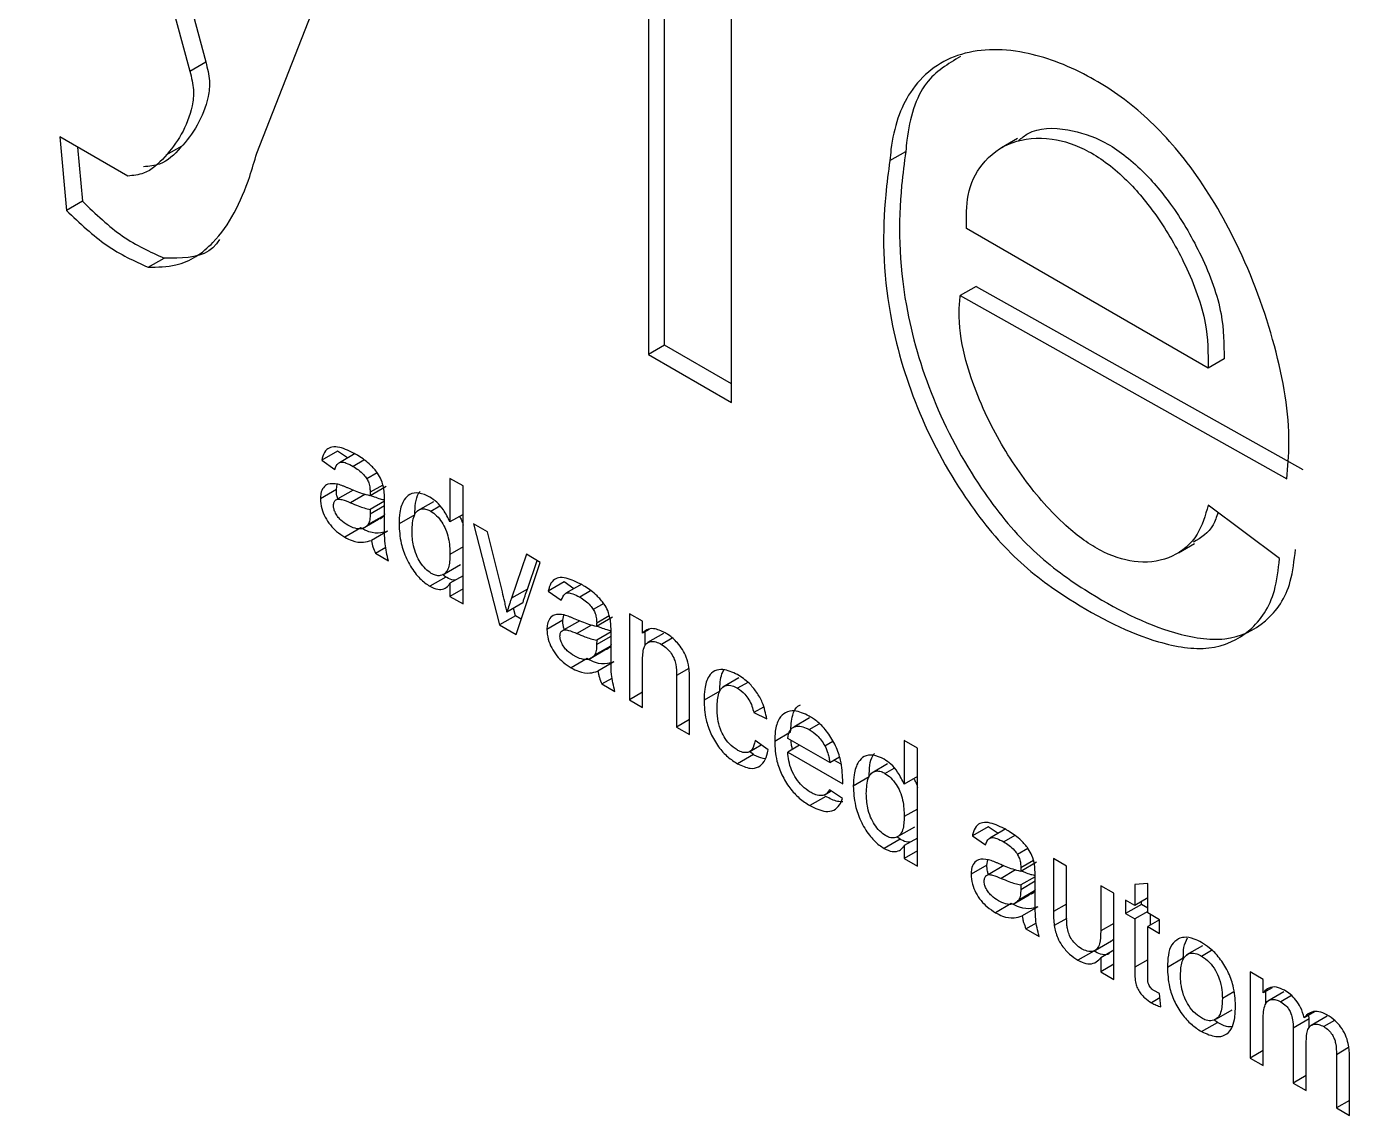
# Model space of a CAD drawing. Extents: x 75 to 2075, y 25 to 1460.
# Drawn here: x 1915.56 to 1929.01, y 1073.52 to 1084.59 of the extents above; entities that cross this region are included whole.
import ezdxf

# ---------------------------------------------------------------- set-up
doc = ezdxf.new("R2010")
doc.units = 0
doc.header["$LTSCALE"] = 5
doc.linetypes.add('SLD-KATı', pattern=[0])
doc.layers.get('0').update_dxf_attribs({"linetype": 'CONTINUOUS'})

msp = doc.modelspace()

# ---------------------------------------------------------------- linework, layer by layer
at = {"color": 7, "linetype": 'SLD-KATı'}
for p, q in [((1915.564, 1090.312), (1917.224, 1084.137)), ((1915.785, 1090.185), (1917.386, 1084.23)), ((1917.904, 1083.302), (1919.709, 1087.919)), ((1922.048, 1081.35), (1922.048, 1087.858)), ((1921.886, 1087.764), (1921.886, 1081.257)), ((1922.728, 1080.77), (1922.728, 1087.278)), ((1917.224, 1084.137), (1917.386, 1084.23)), ((1916.593, 1083.07), (1915.902, 1083.469)), ((1915.902, 1083.469), (1915.97, 1082.72)), ((1925.635, 1083.452), (1925.474, 1083.358)), ((1916.081, 1083.365), (1916.132, 1082.814)), ((1916.984, 1083.285), (1917.146, 1083.379)), ((1924.339, 1083.227), (1924.5, 1083.32)), ((1916.132, 1082.814), (1915.97, 1082.72)), ((1927.574, 1081.119), (1925.116, 1082.538)), ((1916.8, 1082.144), (1916.962, 1082.237)), ((1925.216, 1081.948), (1925.054, 1081.855)), ((1925.216, 1081.948), (1928.534, 1080.087)), ((1925.054, 1081.855), (1928.372, 1079.994)), ((1922.048, 1081.35), (1921.886, 1081.257)), ((1921.886, 1081.257), (1922.728, 1080.77)), ((1922.728, 1080.957), (1922.048, 1081.35)), ((1927.735, 1081.213), (1927.574, 1081.119)), ((1918.726, 1080.274), (1918.565, 1080.181)), ((1918.565, 1080.181), (1918.698, 1080.089)), ((1918.826, 1080.205), (1918.726, 1080.274)), ((1918.906, 1080.251), (1918.744, 1080.157)), ((1918.994, 1080.183), (1918.884, 1080.119)), ((1919.128, 1080.054), (1919.023, 1079.993)), ((1918.713, 1079.884), (1918.722, 1079.937)), ((1919.218, 1079.914), (1919.056, 1079.82)), ((1919.184, 1079.929), (1919.057, 1079.856)), ((1920.001, 1079.92), (1919.868, 1079.997)), ((1919.868, 1079.997), (1919.868, 1079.554)), ((1920.001, 1078.722), (1920.001, 1079.92)), ((1918.713, 1079.884), (1918.551, 1079.791)), ((1918.885, 1079.879), (1918.723, 1079.785)), ((1919.057, 1079.682), (1919.056, 1079.638)), ((1919.203, 1079.766), (1919.057, 1079.682)), ((1919.203, 1079.563), (1919.203, 1079.75)), ((1919.699, 1079.76), (1919.537, 1079.667)), ((1919.672, 1079.665), (1919.765, 1079.718)), ((1928.299, 1079.182), (1927.574, 1079.724)), ((1918.979, 1079.488), (1919.141, 1079.582)), ((1919.198, 1079.621), (1919.036, 1079.527)), ((1919.203, 1079.637), (1919.198, 1079.621)), ((1919.511, 1079.628), (1919.35, 1079.535)), ((1920.001, 1079.631), (1919.868, 1079.554)), ((1920.249, 1079.455), (1920.108, 1079.536)), ((1920.108, 1079.536), (1920.372, 1078.508)), ((1918.961, 1079.494), (1918.799, 1079.4)), ((1919.232, 1079.46), (1919.07, 1079.367)), ((1920.4, 1078.843), (1920.249, 1079.455)), ((1919.11, 1079.236), (1919.215, 1079.297)), ((1919.11, 1079.236), (1919.243, 1079.159)), ((1920.001, 1079.301), (1919.868, 1079.224)), ((1927.271, 1079.242), (1927.433, 1079.335)), ((1919.813, 1079.028), (1919.974, 1079.121)), ((1920.646, 1079.226), (1920.494, 1078.779)), ((1920.54, 1078.411), (1920.786, 1079.144)), ((1920.786, 1079.144), (1920.646, 1079.226)), ((1920.655, 1078.872), (1920.754, 1079.163)), ((1919.826, 1078.994), (1919.664, 1078.901)), ((1919.826, 1078.994), (1919.792, 1079.021)), ((1920.001, 1079.008), (1919.868, 1078.931)), ((1919.868, 1078.931), (1919.868, 1078.798)), ((1920.001, 1078.875), (1919.868, 1078.798)), ((1920.655, 1078.872), (1920.494, 1078.779)), ((1921.028, 1078.946), (1920.866, 1078.852)), ((1920.866, 1078.852), (1920.999, 1078.76)), ((1921.128, 1078.876), (1921.028, 1078.946)), ((1921.207, 1078.922), (1921.046, 1078.829)), ((1921.296, 1078.854), (1921.186, 1078.791)), ((1919.868, 1078.798), (1920.001, 1078.722)), ((1920.609, 1078.732), (1920.447, 1078.639)), ((1921.43, 1078.725), (1921.324, 1078.665)), ((1920.533, 1078.601), (1920.372, 1078.508)), ((1920.533, 1078.601), (1920.514, 1078.677)), ((1920.593, 1078.567), (1920.533, 1078.601)), ((1921.015, 1078.556), (1921.024, 1078.608)), ((1921.52, 1078.585), (1921.358, 1078.492)), ((1921.486, 1078.601), (1921.359, 1078.527)), ((1921.824, 1078.545), (1921.691, 1078.622)), ((1921.691, 1078.622), (1921.691, 1077.746)), ((1920.372, 1078.508), (1920.54, 1078.411)), ((1921.015, 1078.556), (1920.853, 1078.462)), ((1921.187, 1078.55), (1921.025, 1078.457)), ((1921.505, 1078.438), (1921.359, 1078.353)), ((1921.824, 1078.423), (1921.824, 1078.545)), ((1921.891, 1078.461), (1921.824, 1078.423)), ((1921.853, 1078.297), (1921.853, 1078.439)), ((1921.359, 1078.353), (1921.358, 1078.309)), ((1921.505, 1078.308), (1921.5, 1078.292)), ((1921.505, 1078.234), (1921.505, 1078.422)), ((1922.038, 1078.421), (1921.877, 1078.328)), ((1922.126, 1078.373), (1922.018, 1078.31)), ((1921.263, 1078.165), (1921.101, 1078.071)), ((1921.281, 1078.16), (1921.442, 1078.253)), ((1921.5, 1078.292), (1921.338, 1078.199)), ((1921.533, 1078.131), (1921.372, 1078.038)), ((1921.824, 1077.669), (1921.824, 1078.139)), ((1921.412, 1077.908), (1921.517, 1077.968)), ((1921.412, 1077.908), (1921.545, 1077.831)), ((1922.17, 1077.993), (1922.17, 1077.47)), ((1922.303, 1077.393), (1922.303, 1077.929)), ((1922.803, 1077.969), (1922.641, 1077.876)), ((1922.895, 1077.924), (1922.791, 1077.864)), ((1921.824, 1077.823), (1921.691, 1077.746)), ((1922.611, 1077.836), (1922.45, 1077.743)), ((1921.691, 1077.746), (1921.824, 1077.669)), ((1923.055, 1077.673), (1922.955, 1077.616)), ((1922.303, 1077.547), (1922.17, 1077.47)), ((1922.955, 1077.616), (1923.088, 1077.554)), ((1923.523, 1077.563), (1923.361, 1077.469)), ((1923.518, 1077.445), (1923.621, 1077.504)), ((1922.17, 1077.47), (1922.303, 1077.393)), ((1923.33, 1077.417), (1923.168, 1077.324)), ((1923.727, 1077.109), (1923.301, 1077.355)), ((1922.952, 1077.19), (1922.911, 1077.221)), ((1922.914, 1077.22), (1923.031, 1077.288)), ((1923.101, 1077.239), (1922.968, 1077.332)), ((1923.421, 1077.285), (1923.301, 1077.216)), ((1923.678, 1077.279), (1923.758, 1077.325)), ((1924.618, 1077.255), (1924.485, 1077.332)), ((1924.485, 1077.332), (1924.485, 1076.889)), ((1924.618, 1076.057), (1924.618, 1077.255)), ((1922.952, 1077.19), (1922.79, 1077.097)), ((1923.301, 1077.216), (1923.859, 1076.894)), ((1923.727, 1077.109), (1923.826, 1077.166)), ((1923.842, 1077.091), (1923.769, 1077.133)), ((1924.316, 1077.095), (1924.154, 1077.002)), ((1924.128, 1076.963), (1923.966, 1076.87)), ((1924.289, 1076.999), (1924.382, 1077.053)), ((1924.618, 1076.966), (1924.485, 1076.889)), ((1923.671, 1076.779), (1923.743, 1076.821)), ((1923.856, 1076.743), (1923.725, 1076.833)), ((1923.687, 1076.765), (1923.526, 1076.672)), ((1924.618, 1076.636), (1924.485, 1076.559)), ((1924.429, 1076.363), (1924.591, 1076.456)), ((1925.339, 1076.457), (1925.177, 1076.364)), ((1925.439, 1076.388), (1925.339, 1076.457)), ((1925.518, 1076.434), (1925.356, 1076.34)), ((1924.442, 1076.329), (1924.281, 1076.236)), ((1924.442, 1076.329), (1924.409, 1076.355)), ((1924.618, 1076.342), (1924.485, 1076.266)), ((1925.177, 1076.364), (1925.31, 1076.272)), ((1925.607, 1076.366), (1925.497, 1076.302)), ((1924.485, 1076.266), (1924.485, 1076.133)), ((1924.618, 1076.21), (1924.485, 1076.133)), ((1925.74, 1076.237), (1925.635, 1076.176)), ((1924.485, 1076.133), (1924.618, 1076.057)), ((1925.325, 1076.067), (1925.164, 1075.974)), ((1925.325, 1076.067), (1925.334, 1076.119)), ((1925.497, 1076.061), (1925.336, 1075.968)), ((1925.797, 1076.112), (1925.669, 1076.039)), ((1925.83, 1076.097), (1925.669, 1076.003)), ((1926.135, 1076.057), (1926.002, 1076.133)), ((1926.002, 1076.133), (1926.002, 1075.594)), ((1926.135, 1075.58), (1926.135, 1076.057)), ((1925.815, 1075.949), (1925.669, 1075.865)), ((1925.816, 1075.746), (1925.816, 1075.933)), ((1926.96, 1075.881), (1926.827, 1075.87)), ((1926.96, 1075.58), (1926.96, 1075.881)), ((1925.591, 1075.671), (1925.753, 1075.764)), ((1925.81, 1075.804), (1925.649, 1075.71)), ((1925.669, 1075.865), (1925.669, 1075.82)), ((1925.816, 1075.819), (1925.81, 1075.804)), ((1926.614, 1075.78), (1926.481, 1075.857)), ((1926.481, 1075.857), (1926.481, 1075.397)), ((1926.614, 1074.904), (1926.614, 1075.78)), ((1926.827, 1075.87), (1926.827, 1075.657)), ((1925.573, 1075.676), (1925.412, 1075.583)), ((1925.844, 1075.643), (1925.683, 1075.55)), ((1926.827, 1075.657), (1926.734, 1075.711)), ((1926.734, 1075.711), (1926.734, 1075.573)), ((1926.895, 1075.666), (1926.734, 1075.573)), ((1926.96, 1075.734), (1926.827, 1075.657)), ((1926.895, 1075.666), (1926.895, 1075.697)), ((1926.96, 1075.629), (1926.895, 1075.666)), ((1925.722, 1075.419), (1925.828, 1075.48)), ((1926.136, 1075.524), (1926.009, 1075.451)), ((1926.734, 1075.573), (1926.827, 1075.519)), ((1926.96, 1075.596), (1926.827, 1075.519)), ((1926.827, 1075.519), (1926.827, 1075.028)), ((1927.08, 1075.511), (1926.96, 1075.58)), ((1927.08, 1075.511), (1926.96, 1075.442)), ((1926.988, 1075.459), (1926.988, 1075.564)), ((1927.08, 1075.373), (1927.08, 1075.511)), ((1925.722, 1075.419), (1925.855, 1075.342)), ((1926.96, 1074.945), (1926.96, 1075.442)), ((1926.96, 1075.442), (1927.08, 1075.373)), ((1926.429, 1075.202), (1926.591, 1075.296)), ((1926.614, 1075.201), (1926.481, 1075.124)), ((1927.515, 1075.246), (1927.354, 1075.153)), ((1927.506, 1075.142), (1927.609, 1075.202)), ((1926.412, 1075.192), (1926.25, 1075.099)), ((1926.481, 1075.124), (1926.481, 1074.981)), ((1927.321, 1075.121), (1927.159, 1075.027)), ((1926.614, 1075.058), (1926.481, 1074.981)), ((1926.481, 1074.981), (1926.614, 1074.904)), ((1928.132, 1074.904), (1927.999, 1074.98)), ((1927.999, 1074.98), (1927.999, 1074.105)), ((1928.132, 1074.767), (1928.132, 1074.904)), ((1928.224, 1074.82), (1928.132, 1074.767)), ((1927.084, 1074.716), (1926.999, 1074.667)), ((1927.093, 1074.626), (1927.08, 1074.762)), ((1927.834, 1074.777), (1927.718, 1074.71)), ((1928.161, 1074.655), (1928.161, 1074.784)), ((1928.342, 1074.778), (1928.18, 1074.685)), ((1928.42, 1074.741), (1928.311, 1074.678)), ((1927.657, 1074.504), (1927.819, 1074.597)), ((1928.653, 1074.574), (1928.55, 1074.515)), ((1928.6, 1074.503), (1928.596, 1074.541)), ((1928.782, 1074.53), (1928.62, 1074.437)), ((1927.506, 1074.374), (1927.667, 1074.468)), ((1927.667, 1074.468), (1927.632, 1074.494)), ((1928.132, 1074.028), (1928.132, 1074.474)), ((1928.6, 1074.503), (1928.438, 1074.41)), ((1928.438, 1074.41), (1928.438, 1073.851)), ((1928.6, 1074.412), (1928.6, 1074.503)), ((1928.858, 1074.488), (1928.748, 1074.425)), ((1928.571, 1073.774), (1928.571, 1074.274)), ((1928.132, 1074.182), (1927.999, 1074.105)), ((1928.877, 1074.139), (1928.877, 1073.598)), ((1927.999, 1074.105), (1928.132, 1074.028)), ((1929.01, 1073.521), (1929.01, 1074.119)), ((1928.571, 1073.928), (1928.438, 1073.851)), ((1928.438, 1073.851), (1928.571, 1073.774)), ((1929.01, 1073.675), (1928.877, 1073.598)), ((1928.877, 1073.598), (1929.01, 1073.521))]:
    msp.add_line(p, q, dxfattribs=at)
at = {"color": 8, "linetype": 'SLD-KATı'}
for p, q in [((1919.004, 1079.834), (1918.857, 1079.75)), ((1919.056, 1079.638), (1919.203, 1079.722)), ((1921.305, 1078.506), (1921.158, 1078.421)), ((1921.358, 1078.309), (1921.505, 1078.394)), ((1922.297, 1078.066), (1922.17, 1077.993)), ((1925.616, 1076.017), (1925.469, 1075.932)), ((1925.669, 1075.82), (1925.816, 1075.905)), ((1926.135, 1075.67), (1926.002, 1075.594)), ((1926.614, 1075.474), (1926.481, 1075.397)), ((1926.96, 1075.104), (1926.827, 1075.028)), ((1929.001, 1074.211), (1928.877, 1074.139))]:
    msp.add_line(p, q, dxfattribs=at)
at = {"color": 7, "linetype": 'SLD-KATı'}
for points, knots in [([(1928.372, 1079.994), (1928.383, 1080.112), (1928.42, 1080.521), (1928.28, 1081.347), (1927.922, 1082.326), (1927.436, 1083.153), (1926.898, 1083.742), (1926.311, 1084.137), (1925.657, 1084.378), (1925.006, 1084.358), (1924.526, 1083.996), (1924.366, 1083.534), (1924.342, 1083.265), (1924.339, 1083.227)], [0, 0, 0, 0, 0.04943, 0.170898, 0.294157, 0.391934, 0.475224, 0.55822, 0.65753, 0.774977, 0.88758, 0.98383, 1, 1, 1, 1]), ([(1917.386, 1084.23), (1917.402, 1084.165), (1917.434, 1084.036), (1917.387, 1083.694), (1917.2, 1083.417), (1916.961, 1083.185), (1916.81, 1083.169), (1916.754, 1083.164)], [0, 0, 0, 0, 0.102771, 0.202094, 0.644673, 0.869547, 1, 1, 1, 1]), ([(1925.057, 1084.285), (1924.93, 1084.21), (1924.653, 1084.047), (1924.529, 1083.626), (1924.504, 1083.359), (1924.5, 1083.32)], [0, 0, 0, 0, 0.420508, 0.916646, 1, 1, 1, 1]), ([(1917.224, 1084.137), (1917.24, 1084.071), (1917.272, 1083.943), (1917.225, 1083.6), (1917.038, 1083.323), (1916.8, 1083.092), (1916.648, 1083.076), (1916.593, 1083.07)], [0, 0, 0, 0, 0.102771, 0.202094, 0.644673, 0.869547, 1, 1, 1, 1]), ([(1925.647, 1083.432), (1925.678, 1083.457), (1925.809, 1083.565), (1926.118, 1083.565), (1926.523, 1083.442), (1926.9, 1083.152), (1927.238, 1082.744), (1927.527, 1082.246), (1927.732, 1081.689), (1927.734, 1081.362), (1927.735, 1081.213)], [0, 0, 0, 0, 0.048853, 0.206189, 0.335125, 0.464863, 0.580708, 0.718658, 0.871918, 1, 1, 1, 1]), ([(1925.116, 1082.538), (1925.116, 1082.655), (1925.115, 1082.915), (1925.276, 1083.231), (1925.567, 1083.44), (1925.952, 1083.479), (1926.362, 1083.347), (1926.738, 1083.059), (1927.076, 1082.65), (1927.365, 1082.152), (1927.571, 1081.595), (1927.573, 1081.268), (1927.574, 1081.119)], [0, 0, 0, 0, 0.076049, 0.16886, 0.285712, 0.403867, 0.500695, 0.598125, 0.685122, 0.788719, 0.903814, 1, 1, 1, 1]), ([(1916.8, 1082.144), (1916.897, 1082.146), (1917.154, 1082.15), (1917.55, 1082.421), (1917.78, 1082.873), (1917.881, 1083.223), (1917.904, 1083.302)], [0, 0, 0, 0, 0.165246, 0.439633, 0.872141, 1, 1, 1, 1]), ([(1924.5, 1083.32), (1924.485, 1083.206), (1924.42, 1082.727), (1924.433, 1081.898), (1924.744, 1080.806), (1925.203, 1079.944), (1925.753, 1079.262), (1926.437, 1078.765), (1927.118, 1078.425), (1927.762, 1078.321), (1928.176, 1078.512), (1928.414, 1078.858), (1928.448, 1079.163), (1928.461, 1079.276)], [0, 0, 0, 0, 0.047453, 0.198857, 0.306553, 0.414427, 0.497067, 0.57973, 0.713869, 0.794697, 0.875772, 0.954184, 1, 1, 1, 1]), ([(1924.339, 1083.227), (1924.323, 1083.113), (1924.258, 1082.634), (1924.271, 1081.805), (1924.582, 1080.713), (1925.041, 1079.851), (1925.591, 1079.169), (1926.275, 1078.672), (1926.956, 1078.332), (1927.6, 1078.228), (1928.014, 1078.418), (1928.252, 1078.765), (1928.287, 1079.07), (1928.299, 1079.182)], [0, 0, 0, 0, 0.0474525, 0.1988569, 0.306553, 0.4144265, 0.4970671, 0.5797301, 0.7138687, 0.7946971, 0.8757721, 0.9541836, 1, 1, 1, 1]), ([(1916.132, 1082.814), (1916.267, 1082.685), (1916.538, 1082.428), (1916.82, 1082.301), (1916.962, 1082.237)], [0, 0, 0, 0, 0.499953, 1, 1, 1, 1]), ([(1915.97, 1082.72), (1916.106, 1082.592), (1916.376, 1082.335), (1916.659, 1082.208), (1916.8, 1082.144)], [0, 0, 0, 0, 0.499953, 1, 1, 1, 1]), ([(1917.525, 1082.427), (1917.515, 1082.411), (1917.425, 1082.266), (1917.203, 1082.233), (1917.005, 1082.236), (1916.962, 1082.237)], [0, 0, 0, 0, 0.086999, 0.798204, 1, 1, 1, 1]), ([(1927.574, 1079.724), (1927.543, 1079.619), (1927.473, 1079.385), (1927.22, 1079.182), (1926.888, 1079.12), (1926.515, 1079.222), (1926.114, 1079.503), (1925.713, 1079.95), (1925.336, 1080.554), (1925.096, 1081.165), (1925.03, 1081.615), (1925.049, 1081.801), (1925.054, 1081.855)], [0, 0, 0, 0, 0.0845103, 0.1900095, 0.2965238, 0.3893222, 0.4822163, 0.6028331, 0.7255928, 0.8675531, 0.9618569, 1, 1, 1, 1]), ([(1918.908, 1080.244), (1918.854, 1080.272), (1918.77, 1080.314), (1918.67, 1080.322), (1918.609, 1080.292), (1918.578, 1080.238), (1918.568, 1080.195), (1918.565, 1080.181)], [0, 0, 0, 0, 0.36055, 0.551569, 0.709309, 0.907228, 1, 1, 1, 1]), ([(1919.197, 1079.885), (1919.19, 1079.917), (1919.177, 1079.973), (1919.127, 1080.062), (1919.048, 1080.151), (1918.969, 1080.208), (1918.918, 1080.238), (1918.908, 1080.244)], [0, 0, 0, 0, 0.205889, 0.357424, 0.575837, 0.920532, 1, 1, 1, 1]), ([(1918.698, 1080.089), (1918.707, 1080.113), (1918.721, 1080.15), (1918.767, 1080.167), (1918.82, 1080.154), (1918.861, 1080.132), (1918.884, 1080.119)], [0, 0, 0, 0, 0.32916, 0.497847, 0.708954, 1, 1, 1, 1]), ([(1918.884, 1080.119), (1918.903, 1080.108), (1918.939, 1080.085), (1918.988, 1080.042), (1919.013, 1080.007), (1919.023, 1079.993)], [0, 0, 0, 0, 0.375568, 0.753665, 1, 1, 1, 1]), ([(1918.728, 1079.938), (1918.692, 1079.943), (1918.634, 1079.951), (1918.579, 1079.906), (1918.554, 1079.853), (1918.552, 1079.809), (1918.551, 1079.791)], [0, 0, 0, 0, 0.377155, 0.609217, 0.840742, 1, 1, 1, 1]), ([(1918.837, 1079.897), (1918.828, 1079.901), (1918.809, 1079.909), (1918.773, 1079.923), (1918.746, 1079.932), (1918.728, 1079.938)], [0, 0, 0, 0, 0.250206, 0.500436, 1, 1, 1, 1]), ([(1919.023, 1079.993), (1919.03, 1079.979), (1919.046, 1079.948), (1919.055, 1079.9), (1919.056, 1079.87), (1919.057, 1079.856)], [0, 0, 0, 0, 0.300025, 0.66691, 1, 1, 1, 1]), ([(1918.551, 1079.791), (1918.554, 1079.758), (1918.558, 1079.697), (1918.598, 1079.602), (1918.65, 1079.521), (1918.721, 1079.45), (1918.771, 1079.418), (1918.799, 1079.4)], [0, 0, 0, 0, 0.22145, 0.404864, 0.587972, 0.771466, 1, 1, 1, 1]), ([(1918.684, 1079.723), (1918.685, 1079.735), (1918.688, 1079.758), (1918.705, 1079.78), (1918.733, 1079.79), (1918.784, 1079.78), (1918.828, 1079.762), (1918.857, 1079.75)], [0, 0, 0, 0, 0.14185, 0.284625, 0.418595, 0.61021, 1, 1, 1, 1]), ([(1918.728, 1079.788), (1918.725, 1079.799), (1918.713, 1079.833), (1918.713, 1079.864), (1918.713, 1079.884)], [0, 0, 0, 0, 0.326525, 1, 1, 1, 1]), ([(1919.056, 1079.82), (1919.03, 1079.827), (1918.981, 1079.838), (1918.908, 1079.867), (1918.861, 1079.887), (1918.837, 1079.897)], [0, 0, 0, 0, 0.361582, 0.680507, 1, 1, 1, 1]), ([(1919.057, 1079.856), (1919.057, 1079.853), (1919.057, 1079.847), (1919.056, 1079.835), (1919.056, 1079.826), (1919.056, 1079.82)], [0, 0, 0, 0, 0.250125, 0.500209, 1, 1, 1, 1]), ([(1919.063, 1079.825), (1919.075, 1079.82), (1919.107, 1079.807), (1919.154, 1079.79), (1919.188, 1079.782), (1919.203, 1079.779)], [0, 0, 0, 0, 0.246328, 0.678209, 1, 1, 1, 1]), ([(1919.203, 1079.75), (1919.203, 1079.761), (1919.203, 1079.783), (1919.202, 1079.828), (1919.199, 1079.862), (1919.197, 1079.885)], [0, 0, 0, 0, 0.250446, 0.500916, 1, 1, 1, 1]), ([(1919.663, 1079.808), (1919.626, 1079.825), (1919.551, 1079.859), (1919.459, 1079.844), (1919.39, 1079.775), (1919.355, 1079.667), (1919.351, 1079.575), (1919.35, 1079.535)], [0, 0, 0, 0, 0.198873, 0.394114, 0.563062, 0.813689, 1, 1, 1, 1]), ([(1919.511, 1079.628), (1919.514, 1079.71), (1919.517, 1079.805), (1919.56, 1079.86), (1919.566, 1079.867)], [0, 0, 0, 0, 0.857267, 1, 1, 1, 1]), ([(1919.868, 1079.554), (1919.848, 1079.596), (1919.811, 1079.671), (1919.736, 1079.76), (1919.687, 1079.792), (1919.663, 1079.808)], [0, 0, 0, 0, 0.4047917, 0.71443, 1, 1, 1, 1]), ([(1918.83, 1079.521), (1918.805, 1079.536), (1918.769, 1079.56), (1918.724, 1079.61), (1918.7, 1079.652), (1918.686, 1079.692), (1918.685, 1079.713), (1918.684, 1079.723)], [0, 0, 0, 0, 0.364248, 0.548916, 0.73488, 0.874247, 1, 1, 1, 1]), ([(1918.857, 1079.75), (1918.883, 1079.738), (1918.93, 1079.719), (1918.998, 1079.695), (1919.037, 1079.686), (1919.057, 1079.682)], [0, 0, 0, 0, 0.39474, 0.696494, 1, 1, 1, 1]), ([(1919.483, 1079.459), (1919.485, 1079.518), (1919.488, 1079.601), (1919.534, 1079.67), (1919.579, 1079.691), (1919.628, 1079.687), (1919.659, 1079.671), (1919.672, 1079.665)], [0, 0, 0, 0, 0.412604, 0.581335, 0.750542, 0.894375, 1, 1, 1, 1]), ([(1919.672, 1079.665), (1919.693, 1079.651), (1919.734, 1079.623), (1919.786, 1079.554), (1919.828, 1079.476), (1919.863, 1079.361), (1919.866, 1079.279), (1919.868, 1079.224)], [0, 0, 0, 0, 0.158192, 0.317624, 0.465085, 0.642756, 1, 1, 1, 1]), ([(1927.672, 1079.65), (1927.658, 1079.606), (1927.612, 1079.46), (1927.501, 1079.395), (1927.424, 1079.349)], [0, 0, 0, 0, 0.303537, 1, 1, 1, 1]), ([(1919.036, 1079.527), (1919.021, 1079.513), (1918.99, 1079.484), (1918.921, 1079.481), (1918.865, 1079.501), (1918.834, 1079.519), (1918.83, 1079.521)], [0, 0, 0, 0, 0.318108, 0.615426, 0.945268, 1, 1, 1, 1]), ([(1919.056, 1079.638), (1919.056, 1079.627), (1919.056, 1079.606), (1919.052, 1079.567), (1919.043, 1079.543), (1919.036, 1079.527)], [0, 0, 0, 0, 0.252202, 0.504683, 1, 1, 1, 1]), ([(1919.198, 1079.621), (1919.183, 1079.603), (1919.167, 1079.584), (1919.142, 1079.583), (1919.14, 1079.583)], [0, 0, 0, 0, 0.910938, 1, 1, 1, 1]), ([(1919.243, 1079.159), (1919.229, 1079.218), (1919.204, 1079.319), (1919.204, 1079.449), (1919.204, 1079.525), (1919.203, 1079.563)], [0, 0, 0, 0, 0.410264, 0.704839, 1, 1, 1, 1]), ([(1919.35, 1079.535), (1919.353, 1079.47), (1919.36, 1079.357), (1919.421, 1079.18), (1919.506, 1079.037), (1919.595, 1078.945), (1919.647, 1078.912), (1919.664, 1078.901)], [0, 0, 0, 0, 0.291209, 0.504512, 0.719263, 0.90924, 1, 1, 1, 1]), ([(1919.965, 1079.61), (1919.972, 1079.598), (1919.989, 1079.569), (1919.997, 1079.539), (1920.001, 1079.522)], [0, 0, 0, 0, 0.419276, 1, 1, 1, 1]), ([(1918.799, 1079.4), (1918.824, 1079.387), (1918.889, 1079.353), (1918.984, 1079.341), (1919.044, 1079.359), (1919.07, 1079.367)], [0, 0, 0, 0, 0.247536, 0.661562, 1, 1, 1, 1]), ([(1919.232, 1079.46), (1919.21, 1079.453), (1919.155, 1079.436), (1919.061, 1079.442), (1918.989, 1079.479), (1918.961, 1079.494)], [0, 0, 0, 0, 0.272803, 0.715092, 1, 1, 1, 1]), ([(1919.678, 1079.032), (1919.657, 1079.046), (1919.617, 1079.074), (1919.564, 1079.143), (1919.521, 1079.224), (1919.488, 1079.335), (1919.484, 1079.411), (1919.483, 1079.459)], [0, 0, 0, 0, 0.162023, 0.324674, 0.484852, 0.678468, 1, 1, 1, 1]), ([(1919.07, 1079.367), (1919.072, 1079.356), (1919.075, 1079.335), (1919.087, 1079.291), (1919.101, 1079.258), (1919.11, 1079.236)], [0, 0, 0, 0, 0.251265, 0.503068, 1, 1, 1, 1]), ([(1919.868, 1079.224), (1919.866, 1079.176), (1919.863, 1079.101), (1919.824, 1079.03), (1919.776, 1079.005), (1919.724, 1079.008), (1919.692, 1079.024), (1919.678, 1079.032)], [0, 0, 0, 0, 0.350881, 0.542218, 0.734325, 0.884166, 1, 1, 1, 1]), ([(1919.928, 1078.965), (1919.92, 1078.964), (1919.892, 1078.96), (1919.855, 1078.979), (1919.829, 1078.993), (1919.826, 1078.994)], [0, 0, 0, 0, 0.265695, 0.910077, 1, 1, 1, 1]), ([(1921.21, 1078.915), (1921.155, 1078.943), (1921.072, 1078.985), (1920.972, 1078.993), (1920.91, 1078.963), (1920.88, 1078.909), (1920.87, 1078.866), (1920.866, 1078.852)], [0, 0, 0, 0, 0.3605496, 0.5515692, 0.7093088, 0.9072278, 1, 1, 1, 1]), ([(1919.664, 1078.901), (1919.691, 1078.888), (1919.742, 1078.863), (1919.807, 1078.871), (1919.846, 1078.899), (1919.863, 1078.923), (1919.868, 1078.931)], [0, 0, 0, 0, 0.321163, 0.59594, 0.869692, 1, 1, 1, 1]), ([(1920.447, 1078.639), (1920.444, 1078.656), (1920.436, 1078.69), (1920.421, 1078.758), (1920.408, 1078.809), (1920.4, 1078.843)], [0, 0, 0, 0, 0.250046, 0.500101, 1, 1, 1, 1]), ([(1920.609, 1078.732), (1920.612, 1078.744), (1920.619, 1078.769), (1920.635, 1078.815), (1920.647, 1078.849), (1920.655, 1078.872)], [0, 0, 0, 0, 0.250034, 0.50008, 1, 1, 1, 1]), ([(1920.999, 1078.76), (1921.009, 1078.784), (1921.023, 1078.821), (1921.068, 1078.838), (1921.122, 1078.825), (1921.162, 1078.803), (1921.186, 1078.791)], [0, 0, 0, 0, 0.32916, 0.497847, 0.708954, 1, 1, 1, 1]), ([(1921.498, 1078.557), (1921.491, 1078.589), (1921.479, 1078.645), (1921.429, 1078.733), (1921.349, 1078.822), (1921.271, 1078.879), (1921.22, 1078.909), (1921.21, 1078.915)], [0, 0, 0, 0, 0.2058886, 0.3574239, 0.5758367, 0.920532, 1, 1, 1, 1]), ([(1920.494, 1078.779), (1920.49, 1078.768), (1920.481, 1078.745), (1920.465, 1078.699), (1920.454, 1078.663), (1920.447, 1078.639)], [0, 0, 0, 0, 0.250036, 0.50008, 1, 1, 1, 1]), ([(1921.186, 1078.791), (1921.204, 1078.779), (1921.241, 1078.756), (1921.289, 1078.713), (1921.314, 1078.678), (1921.324, 1078.665)], [0, 0, 0, 0, 0.375568, 0.753665, 1, 1, 1, 1]), ([(1921.029, 1078.609), (1920.993, 1078.614), (1920.935, 1078.622), (1920.88, 1078.578), (1920.856, 1078.524), (1920.854, 1078.48), (1920.853, 1078.462)], [0, 0, 0, 0, 0.377155, 0.609217, 0.840742, 1, 1, 1, 1]), ([(1921.139, 1078.568), (1921.129, 1078.572), (1921.111, 1078.58), (1921.074, 1078.595), (1921.047, 1078.603), (1921.029, 1078.609)], [0, 0, 0, 0, 0.250206, 0.500436, 1, 1, 1, 1]), ([(1921.358, 1078.492), (1921.332, 1078.498), (1921.283, 1078.51), (1921.209, 1078.538), (1921.162, 1078.558), (1921.139, 1078.568)], [0, 0, 0, 0, 0.361582, 0.680507, 1, 1, 1, 1]), ([(1921.324, 1078.665), (1921.332, 1078.651), (1921.348, 1078.62), (1921.357, 1078.572), (1921.358, 1078.541), (1921.359, 1078.527)], [0, 0, 0, 0, 0.3000254, 0.6669105, 1, 1, 1, 1]), ([(1920.853, 1078.462), (1920.855, 1078.429), (1920.86, 1078.369), (1920.899, 1078.273), (1920.952, 1078.192), (1921.022, 1078.122), (1921.073, 1078.089), (1921.101, 1078.071)], [0, 0, 0, 0, 0.22145, 0.404864, 0.587972, 0.771466, 1, 1, 1, 1]), ([(1920.986, 1078.394), (1920.987, 1078.406), (1920.989, 1078.429), (1921.007, 1078.451), (1921.034, 1078.461), (1921.086, 1078.451), (1921.129, 1078.433), (1921.158, 1078.421)], [0, 0, 0, 0, 0.14185, 0.284625, 0.418595, 0.61021, 1, 1, 1, 1]), ([(1921.03, 1078.459), (1921.026, 1078.47), (1921.015, 1078.504), (1921.015, 1078.535), (1921.015, 1078.556)], [0, 0, 0, 0, 0.326525, 1, 1, 1, 1]), ([(1921.359, 1078.527), (1921.359, 1078.524), (1921.358, 1078.518), (1921.358, 1078.507), (1921.358, 1078.498), (1921.358, 1078.492)], [0, 0, 0, 0, 0.250125, 0.500209, 1, 1, 1, 1]), ([(1921.365, 1078.496), (1921.377, 1078.491), (1921.409, 1078.478), (1921.456, 1078.461), (1921.49, 1078.453), (1921.505, 1078.45)], [0, 0, 0, 0, 0.2463278, 0.6782092, 1, 1, 1, 1]), ([(1921.505, 1078.422), (1921.505, 1078.433), (1921.505, 1078.455), (1921.504, 1078.499), (1921.501, 1078.534), (1921.498, 1078.557)], [0, 0, 0, 0, 0.250446, 0.500916, 1, 1, 1, 1]), ([(1922.055, 1078.427), (1922.015, 1078.446), (1921.947, 1078.478), (1921.869, 1078.465), (1921.838, 1078.436), (1921.824, 1078.423)], [0, 0, 0, 0, 0.440432, 0.744469, 1, 1, 1, 1]), ([(1921.132, 1078.192), (1921.107, 1078.208), (1921.07, 1078.231), (1921.026, 1078.282), (1921.001, 1078.324), (1920.988, 1078.363), (1920.987, 1078.384), (1920.986, 1078.394)], [0, 0, 0, 0, 0.364248, 0.548916, 0.73488, 0.874247, 1, 1, 1, 1]), ([(1921.158, 1078.421), (1921.185, 1078.41), (1921.232, 1078.39), (1921.299, 1078.366), (1921.339, 1078.357), (1921.359, 1078.353)], [0, 0, 0, 0, 0.39474, 0.696494, 1, 1, 1, 1]), ([(1921.358, 1078.309), (1921.358, 1078.298), (1921.357, 1078.278), (1921.354, 1078.238), (1921.344, 1078.214), (1921.338, 1078.199)], [0, 0, 0, 0, 0.252202, 0.504683, 1, 1, 1, 1]), ([(1921.824, 1078.139), (1921.826, 1078.188), (1921.828, 1078.259), (1921.863, 1078.326), (1921.908, 1078.341), (1921.961, 1078.339), (1921.998, 1078.32), (1922.018, 1078.31)], [0, 0, 0, 0, 0.362326, 0.52161, 0.682402, 0.834547, 1, 1, 1, 1]), ([(1922.018, 1078.31), (1922.038, 1078.297), (1922.073, 1078.273), (1922.119, 1078.218), (1922.149, 1078.161), (1922.169, 1078.082), (1922.17, 1078.03), (1922.17, 1077.993)], [0, 0, 0, 0, 0.205393, 0.367371, 0.53062, 0.668555, 1, 1, 1, 1]), ([(1922.296, 1078.076), (1922.289, 1078.111), (1922.277, 1078.172), (1922.233, 1078.26), (1922.171, 1078.339), (1922.109, 1078.395), (1922.067, 1078.42), (1922.055, 1078.427)], [0, 0, 0, 0, 0.245848, 0.431068, 0.61621, 0.896358, 1, 1, 1, 1]), ([(1921.338, 1078.199), (1921.322, 1078.184), (1921.292, 1078.155), (1921.222, 1078.153), (1921.167, 1078.173), (1921.136, 1078.19), (1921.132, 1078.192)], [0, 0, 0, 0, 0.318108, 0.615426, 0.945268, 1, 1, 1, 1]), ([(1921.533, 1078.131), (1921.512, 1078.125), (1921.456, 1078.107), (1921.363, 1078.113), (1921.291, 1078.15), (1921.263, 1078.165)], [0, 0, 0, 0, 0.272803, 0.715092, 1, 1, 1, 1]), ([(1921.5, 1078.292), (1921.485, 1078.275), (1921.469, 1078.255), (1921.444, 1078.254), (1921.442, 1078.254)], [0, 0, 0, 0, 0.910938, 1, 1, 1, 1]), ([(1921.545, 1077.831), (1921.53, 1077.89), (1921.505, 1077.991), (1921.506, 1078.12), (1921.505, 1078.196), (1921.505, 1078.234)], [0, 0, 0, 0, 0.410264, 0.704839, 1, 1, 1, 1]), ([(1921.101, 1078.071), (1921.126, 1078.059), (1921.191, 1078.025), (1921.286, 1078.012), (1921.345, 1078.03), (1921.372, 1078.038)], [0, 0, 0, 0, 0.247536, 0.661562, 1, 1, 1, 1]), ([(1921.372, 1078.038), (1921.374, 1078.027), (1921.377, 1078.006), (1921.388, 1077.962), (1921.402, 1077.929), (1921.412, 1077.908)], [0, 0, 0, 0, 0.251265, 0.503068, 1, 1, 1, 1]), ([(1922.303, 1077.929), (1922.303, 1077.941), (1922.303, 1077.965), (1922.302, 1078.013), (1922.299, 1078.051), (1922.296, 1078.076)], [0, 0, 0, 0, 0.2503, 0.500651, 1, 1, 1, 1]), ([(1922.79, 1078.003), (1922.739, 1078.026), (1922.656, 1078.063), (1922.556, 1078.048), (1922.488, 1077.982), (1922.454, 1077.873), (1922.451, 1077.781), (1922.45, 1077.743)], [0, 0, 0, 0, 0.255113, 0.420923, 0.58749, 0.826597, 1, 1, 1, 1]), ([(1922.611, 1077.836), (1922.612, 1077.9), (1922.614, 1077.982), (1922.645, 1078.037), (1922.652, 1078.05)], [0, 0, 0, 0, 0.770975, 1, 1, 1, 1]), ([(1922.583, 1077.67), (1922.585, 1077.721), (1922.588, 1077.797), (1922.626, 1077.871), (1922.675, 1077.897), (1922.733, 1077.894), (1922.772, 1077.874), (1922.791, 1077.864)], [0, 0, 0, 0, 0.344793, 0.518949, 0.694105, 0.859199, 1, 1, 1, 1]), ([(1923.088, 1077.554), (1923.076, 1077.609), (1923.057, 1077.701), (1922.986, 1077.827), (1922.899, 1077.931), (1922.83, 1077.977), (1922.79, 1078.003)], [0, 0, 0, 0, 0.3036274, 0.5094497, 0.7150897, 1, 1, 1, 1]), ([(1922.791, 1077.864), (1922.816, 1077.847), (1922.858, 1077.817), (1922.908, 1077.749), (1922.94, 1077.682), (1922.95, 1077.638), (1922.955, 1077.616)], [0, 0, 0, 0, 0.324449, 0.548641, 0.772961, 1, 1, 1, 1]), ([(1922.45, 1077.743), (1922.453, 1077.678), (1922.458, 1077.57), (1922.514, 1077.402), (1922.592, 1077.269), (1922.689, 1077.162), (1922.757, 1077.118), (1922.79, 1077.097)], [0, 0, 0, 0, 0.278884, 0.465383, 0.652774, 0.829289, 1, 1, 1, 1]), ([(1922.785, 1077.237), (1922.758, 1077.256), (1922.71, 1077.29), (1922.652, 1077.369), (1922.609, 1077.457), (1922.586, 1077.561), (1922.584, 1077.632), (1922.583, 1077.67)], [0, 0, 0, 0, 0.213081, 0.37155, 0.529995, 0.748172, 1, 1, 1, 1]), ([(1923.518, 1077.582), (1923.467, 1077.606), (1923.379, 1077.647), (1923.275, 1077.623), (1923.204, 1077.554), (1923.172, 1077.445), (1923.169, 1077.359), (1923.168, 1077.324)], [0, 0, 0, 0, 0.254896, 0.437296, 0.619498, 0.844937, 1, 1, 1, 1]), ([(1923.33, 1077.417), (1923.333, 1077.478), (1923.34, 1077.581), (1923.383, 1077.674), (1923.421, 1077.692), (1923.431, 1077.696)], [0, 0, 0, 0, 0.512681, 0.877118, 1, 1, 1, 1]), ([(1923.86, 1076.933), (1923.856, 1076.998), (1923.851, 1077.108), (1923.792, 1077.279), (1923.711, 1077.416), (1923.614, 1077.521), (1923.548, 1077.563), (1923.518, 1077.582)], [0, 0, 0, 0, 0.278876, 0.470776, 0.66322, 0.84721, 1, 1, 1, 1]), ([(1923.301, 1077.355), (1923.306, 1077.384), (1923.315, 1077.438), (1923.364, 1077.476), (1923.423, 1077.483), (1923.476, 1077.467), (1923.508, 1077.45), (1923.518, 1077.445)], [0, 0, 0, 0, 0.259491, 0.492622, 0.692566, 0.910999, 1, 1, 1, 1]), ([(1923.518, 1077.445), (1923.545, 1077.426), (1923.588, 1077.398), (1923.642, 1077.337), (1923.666, 1077.298), (1923.678, 1077.279)], [0, 0, 0, 0, 0.461266, 0.722828, 1, 1, 1, 1]), ([(1922.968, 1077.332), (1922.962, 1077.299), (1922.951, 1077.248), (1922.907, 1077.212), (1922.859, 1077.207), (1922.817, 1077.22), (1922.792, 1077.234), (1922.785, 1077.237)], [0, 0, 0, 0, 0.341831, 0.535715, 0.729707, 0.932048, 1, 1, 1, 1]), ([(1922.79, 1077.097), (1922.835, 1077.076), (1922.912, 1077.04), (1923.006, 1077.059), (1923.066, 1077.115), (1923.092, 1077.184), (1923.1, 1077.229), (1923.101, 1077.239)], [0, 0, 0, 0, 0.288959, 0.502619, 0.71619, 0.931902, 1, 1, 1, 1]), ([(1923.168, 1077.324), (1923.171, 1077.259), (1923.177, 1077.15), (1923.237, 1076.982), (1923.317, 1076.849), (1923.418, 1076.741), (1923.489, 1076.695), (1923.526, 1076.672)], [0, 0, 0, 0, 0.2743927, 0.4578282, 0.6419508, 0.8178294, 1, 1, 1, 1]), ([(1923.35, 1077.244), (1923.346, 1077.257), (1923.337, 1077.289), (1923.336, 1077.318), (1923.336, 1077.334)], [0, 0, 0, 0, 0.409747, 1, 1, 1, 1]), ([(1923.678, 1077.279), (1923.69, 1077.254), (1923.709, 1077.213), (1923.722, 1077.155), (1923.725, 1077.125), (1923.727, 1077.109)], [0, 0, 0, 0, 0.432914, 0.713091, 1, 1, 1, 1]), ([(1923.072, 1077.146), (1923.043, 1077.153), (1923.003, 1077.161), (1922.962, 1077.184), (1922.952, 1077.19)], [0, 0, 0, 0, 0.744136, 1, 1, 1, 1]), ([(1923.528, 1076.809), (1923.5, 1076.827), (1923.449, 1076.862), (1923.384, 1076.944), (1923.336, 1077.034), (1923.309, 1077.128), (1923.304, 1077.187), (1923.301, 1077.216)], [0, 0, 0, 0, 0.222256, 0.412963, 0.603399, 0.799995, 1, 1, 1, 1]), ([(1924.28, 1077.143), (1924.243, 1077.16), (1924.168, 1077.194), (1924.076, 1077.179), (1924.007, 1077.11), (1923.972, 1077.002), (1923.968, 1076.909), (1923.966, 1076.87)], [0, 0, 0, 0, 0.198873, 0.394114, 0.563062, 0.813689, 1, 1, 1, 1]), ([(1924.128, 1076.963), (1924.13, 1077.045), (1924.133, 1077.14), (1924.177, 1077.195), (1924.183, 1077.202)], [0, 0, 0, 0, 0.857267, 1, 1, 1, 1]), ([(1924.485, 1076.889), (1924.464, 1076.931), (1924.428, 1077.006), (1924.353, 1077.095), (1924.304, 1077.127), (1924.28, 1077.143)], [0, 0, 0, 0, 0.404792, 0.71443, 1, 1, 1, 1]), ([(1924.099, 1076.793), (1924.102, 1076.852), (1924.105, 1076.935), (1924.15, 1077.005), (1924.196, 1077.026), (1924.245, 1077.022), (1924.276, 1077.006), (1924.289, 1076.999)], [0, 0, 0, 0, 0.412604, 0.581335, 0.750542, 0.894375, 1, 1, 1, 1]), ([(1924.289, 1076.999), (1924.309, 1076.985), (1924.351, 1076.957), (1924.403, 1076.889), (1924.445, 1076.811), (1924.48, 1076.696), (1924.483, 1076.614), (1924.485, 1076.559)], [0, 0, 0, 0, 0.158192, 0.317624, 0.465085, 0.642756, 1, 1, 1, 1]), ([(1923.725, 1076.833), (1923.712, 1076.813), (1923.689, 1076.779), (1923.631, 1076.769), (1923.577, 1076.783), (1923.542, 1076.801), (1923.528, 1076.809)], [0, 0, 0, 0, 0.3286661, 0.5756811, 0.8210251, 1, 1, 1, 1]), ([(1923.859, 1076.894), (1923.859, 1076.897), (1923.859, 1076.904), (1923.86, 1076.917), (1923.86, 1076.927), (1923.86, 1076.933)], [0, 0, 0, 0, 0.250002, 0.500004, 1, 1, 1, 1]), ([(1923.966, 1076.87), (1923.97, 1076.805), (1923.977, 1076.692), (1924.037, 1076.514), (1924.123, 1076.372), (1924.211, 1076.28), (1924.264, 1076.247), (1924.281, 1076.236)], [0, 0, 0, 0, 0.291209, 0.504512, 0.719263, 0.90924, 1, 1, 1, 1]), ([(1924.582, 1076.945), (1924.589, 1076.933), (1924.606, 1076.904), (1924.614, 1076.874), (1924.618, 1076.857)], [0, 0, 0, 0, 0.419276, 1, 1, 1, 1]), ([(1923.526, 1076.672), (1923.581, 1076.645), (1923.669, 1076.602), (1923.771, 1076.619), (1923.828, 1076.668), (1923.847, 1076.72), (1923.856, 1076.743)], [0, 0, 0, 0, 0.38031, 0.60296, 0.826036, 1, 1, 1, 1]), ([(1923.861, 1076.71), (1923.843, 1076.71), (1923.789, 1076.71), (1923.728, 1076.743), (1923.687, 1076.765)], [0, 0, 0, 0, 0.328767, 1, 1, 1, 1]), ([(1924.294, 1076.366), (1924.274, 1076.381), (1924.233, 1076.409), (1924.181, 1076.478), (1924.138, 1076.559), (1924.104, 1076.67), (1924.101, 1076.746), (1924.099, 1076.793)], [0, 0, 0, 0, 0.162023, 0.324674, 0.484852, 0.678468, 1, 1, 1, 1]), ([(1924.485, 1076.559), (1924.483, 1076.511), (1924.48, 1076.436), (1924.44, 1076.365), (1924.392, 1076.34), (1924.341, 1076.343), (1924.308, 1076.359), (1924.294, 1076.366)], [0, 0, 0, 0, 0.350881, 0.542218, 0.734325, 0.884166, 1, 1, 1, 1]), ([(1925.521, 1076.427), (1925.466, 1076.454), (1925.382, 1076.497), (1925.283, 1076.504), (1925.221, 1076.475), (1925.191, 1076.42), (1925.18, 1076.378), (1925.177, 1076.364)], [0, 0, 0, 0, 0.36055, 0.551569, 0.709309, 0.907228, 1, 1, 1, 1]), ([(1925.809, 1076.068), (1925.802, 1076.1), (1925.79, 1076.156), (1925.74, 1076.245), (1925.66, 1076.334), (1925.582, 1076.39), (1925.53, 1076.421), (1925.521, 1076.427)], [0, 0, 0, 0, 0.2058886, 0.3574239, 0.5758367, 0.920532, 1, 1, 1, 1]), ([(1924.545, 1076.3), (1924.537, 1076.299), (1924.509, 1076.295), (1924.472, 1076.314), (1924.446, 1076.328), (1924.442, 1076.329)], [0, 0, 0, 0, 0.265695, 0.910077, 1, 1, 1, 1]), ([(1925.31, 1076.272), (1925.319, 1076.296), (1925.333, 1076.333), (1925.379, 1076.35), (1925.432, 1076.337), (1925.473, 1076.315), (1925.497, 1076.302)], [0, 0, 0, 0, 0.3291598, 0.4978472, 0.7089542, 1, 1, 1, 1]), ([(1925.497, 1076.302), (1925.515, 1076.291), (1925.552, 1076.268), (1925.6, 1076.225), (1925.625, 1076.19), (1925.635, 1076.176)], [0, 0, 0, 0, 0.3755682, 0.7536654, 1, 1, 1, 1]), ([(1924.281, 1076.236), (1924.308, 1076.223), (1924.359, 1076.198), (1924.424, 1076.206), (1924.463, 1076.233), (1924.48, 1076.258), (1924.485, 1076.266)], [0, 0, 0, 0, 0.321163, 0.59594, 0.869692, 1, 1, 1, 1]), ([(1925.635, 1076.176), (1925.642, 1076.162), (1925.659, 1076.131), (1925.668, 1076.083), (1925.669, 1076.053), (1925.669, 1076.039)], [0, 0, 0, 0, 0.300025, 0.66691, 1, 1, 1, 1]), ([(1925.34, 1076.12), (1925.304, 1076.125), (1925.246, 1076.134), (1925.191, 1076.089), (1925.167, 1076.036), (1925.165, 1075.992), (1925.164, 1075.974)], [0, 0, 0, 0, 0.377155, 0.609217, 0.840742, 1, 1, 1, 1]), ([(1925.341, 1075.971), (1925.337, 1075.982), (1925.326, 1076.016), (1925.325, 1076.046), (1925.325, 1076.067)], [0, 0, 0, 0, 0.326525, 1, 1, 1, 1]), ([(1925.449, 1076.079), (1925.44, 1076.083), (1925.422, 1076.091), (1925.385, 1076.106), (1925.358, 1076.115), (1925.34, 1076.12)], [0, 0, 0, 0, 0.250206, 0.500436, 1, 1, 1, 1]), ([(1925.669, 1076.003), (1925.643, 1076.009), (1925.594, 1076.021), (1925.52, 1076.049), (1925.473, 1076.069), (1925.449, 1076.079)], [0, 0, 0, 0, 0.361582, 0.680507, 1, 1, 1, 1]), ([(1925.669, 1076.039), (1925.669, 1076.036), (1925.669, 1076.03), (1925.669, 1076.018), (1925.669, 1076.009), (1925.669, 1076.003)], [0, 0, 0, 0, 0.250125, 0.500209, 1, 1, 1, 1]), ([(1925.676, 1076.007), (1925.687, 1076.003), (1925.719, 1075.989), (1925.766, 1075.973), (1925.801, 1075.965), (1925.815, 1075.962)], [0, 0, 0, 0, 0.246328, 0.678209, 1, 1, 1, 1]), ([(1925.816, 1075.933), (1925.816, 1075.944), (1925.815, 1075.966), (1925.815, 1076.01), (1925.811, 1076.045), (1925.809, 1076.068)], [0, 0, 0, 0, 0.250446, 0.500916, 1, 1, 1, 1]), ([(1925.164, 1075.974), (1925.166, 1075.941), (1925.17, 1075.88), (1925.21, 1075.784), (1925.263, 1075.703), (1925.333, 1075.633), (1925.384, 1075.601), (1925.412, 1075.583)], [0, 0, 0, 0, 0.22145, 0.404864, 0.587972, 0.771466, 1, 1, 1, 1]), ([(1925.297, 1075.906), (1925.298, 1075.917), (1925.3, 1075.941), (1925.318, 1075.962), (1925.345, 1075.973), (1925.397, 1075.963), (1925.44, 1075.945), (1925.469, 1075.932)], [0, 0, 0, 0, 0.14185, 0.284625, 0.418595, 0.61021, 1, 1, 1, 1]), ([(1925.442, 1075.704), (1925.418, 1075.719), (1925.381, 1075.743), (1925.336, 1075.793), (1925.312, 1075.835), (1925.298, 1075.875), (1925.297, 1075.896), (1925.297, 1075.906)], [0, 0, 0, 0, 0.364248, 0.548916, 0.73488, 0.874247, 1, 1, 1, 1]), ([(1925.469, 1075.932), (1925.496, 1075.921), (1925.543, 1075.902), (1925.61, 1075.878), (1925.649, 1075.869), (1925.669, 1075.865)], [0, 0, 0, 0, 0.39474, 0.696494, 1, 1, 1, 1]), ([(1925.669, 1075.82), (1925.668, 1075.81), (1925.668, 1075.789), (1925.665, 1075.75), (1925.655, 1075.726), (1925.649, 1075.71)], [0, 0, 0, 0, 0.252202, 0.504683, 1, 1, 1, 1]), ([(1925.81, 1075.804), (1925.796, 1075.786), (1925.78, 1075.767), (1925.755, 1075.766), (1925.753, 1075.766)], [0, 0, 0, 0, 0.910938, 1, 1, 1, 1]), ([(1925.855, 1075.342), (1925.841, 1075.401), (1925.816, 1075.502), (1925.817, 1075.631), (1925.816, 1075.707), (1925.816, 1075.746)], [0, 0, 0, 0, 0.410264, 0.704839, 1, 1, 1, 1]), ([(1925.649, 1075.71), (1925.633, 1075.695), (1925.603, 1075.667), (1925.533, 1075.664), (1925.478, 1075.684), (1925.447, 1075.701), (1925.442, 1075.704)], [0, 0, 0, 0, 0.318108, 0.615426, 0.945268, 1, 1, 1, 1]), ([(1925.844, 1075.643), (1925.823, 1075.636), (1925.767, 1075.619), (1925.674, 1075.625), (1925.602, 1075.662), (1925.573, 1075.676)], [0, 0, 0, 0, 0.272803, 0.715092, 1, 1, 1, 1]), ([(1925.412, 1075.583), (1925.436, 1075.57), (1925.502, 1075.536), (1925.597, 1075.523), (1925.656, 1075.541), (1925.683, 1075.55)], [0, 0, 0, 0, 0.247536, 0.661562, 1, 1, 1, 1]), ([(1925.683, 1075.55), (1925.684, 1075.539), (1925.688, 1075.518), (1925.699, 1075.474), (1925.713, 1075.441), (1925.722, 1075.419)], [0, 0, 0, 0, 0.251265, 0.503068, 1, 1, 1, 1]), ([(1926.002, 1075.594), (1926.002, 1075.582), (1926.002, 1075.559), (1926.003, 1075.512), (1926.007, 1075.476), (1926.009, 1075.451)], [0, 0, 0, 0, 0.2503633, 0.5007593, 1, 1, 1, 1]), ([(1926.143, 1075.422), (1926.141, 1075.436), (1926.137, 1075.464), (1926.135, 1075.516), (1926.135, 1075.555), (1926.135, 1075.58)], [0, 0, 0, 0, 0.250941, 0.501439, 1, 1, 1, 1]), ([(1926.009, 1075.451), (1926.018, 1075.41), (1926.032, 1075.341), (1926.092, 1075.238), (1926.164, 1075.157), (1926.222, 1075.118), (1926.25, 1075.099)], [0, 0, 0, 0, 0.293285, 0.482103, 0.740921, 1, 1, 1, 1]), ([(1926.286, 1075.217), (1926.266, 1075.23), (1926.231, 1075.253), (1926.187, 1075.307), (1926.157, 1075.364), (1926.147, 1075.403), (1926.143, 1075.422)], [0, 0, 0, 0, 0.308754, 0.536341, 0.764858, 1, 1, 1, 1]), ([(1926.481, 1075.397), (1926.48, 1075.351), (1926.479, 1075.282), (1926.449, 1075.213), (1926.404, 1075.187), (1926.348, 1075.187), (1926.305, 1075.207), (1926.286, 1075.217)], [0, 0, 0, 0, 0.332058, 0.490904, 0.650906, 0.841885, 1, 1, 1, 1]), ([(1927.506, 1075.281), (1927.481, 1075.293), (1927.42, 1075.325), (1927.338, 1075.339), (1927.291, 1075.324), (1927.273, 1075.318)], [0, 0, 0, 0, 0.292136, 0.730568, 1, 1, 1, 1]), ([(1926.589, 1075.298), (1926.599, 1075.303), (1926.609, 1075.308), (1926.614, 1075.319), (1926.614, 1075.32)], [0, 0, 0, 0, 0.951886, 1, 1, 1, 1]), ([(1927.273, 1075.318), (1927.248, 1075.3), (1927.197, 1075.264), (1927.164, 1075.155), (1927.161, 1075.07), (1927.159, 1075.027)], [0, 0, 0, 0, 0.3342874, 0.6659749, 1, 1, 1, 1]), ([(1927.321, 1075.121), (1927.321, 1075.159), (1927.322, 1075.238), (1927.348, 1075.296), (1927.362, 1075.327)], [0, 0, 0, 0, 0.480499, 1, 1, 1, 1]), ([(1927.851, 1074.64), (1927.848, 1074.706), (1927.841, 1074.817), (1927.777, 1074.988), (1927.693, 1075.123), (1927.597, 1075.223), (1927.533, 1075.263), (1927.506, 1075.281)], [0, 0, 0, 0, 0.282, 0.476739, 0.671833, 0.856624, 1, 1, 1, 1]), ([(1926.25, 1075.099), (1926.278, 1075.086), (1926.333, 1075.059), (1926.407, 1075.063), (1926.453, 1075.092), (1926.475, 1075.117), (1926.481, 1075.124)], [0, 0, 0, 0, 0.2900566, 0.5862659, 0.8812696, 1, 1, 1, 1]), ([(1926.572, 1075.171), (1926.566, 1075.166), (1926.543, 1075.148), (1926.484, 1075.157), (1926.435, 1075.181), (1926.412, 1075.192)], [0, 0, 0, 0, 0.153221, 0.60758, 1, 1, 1, 1]), ([(1927.292, 1074.951), (1927.295, 1074.999), (1927.298, 1075.074), (1927.338, 1075.148), (1927.391, 1075.175), (1927.451, 1075.171), (1927.49, 1075.151), (1927.506, 1075.142)], [0, 0, 0, 0, 0.322348, 0.51158, 0.701829, 0.875737, 1, 1, 1, 1]), ([(1927.506, 1075.142), (1927.533, 1075.123), (1927.586, 1075.087), (1927.648, 1074.999), (1927.694, 1074.901), (1927.715, 1074.802), (1927.717, 1074.738), (1927.718, 1074.71)], [0, 0, 0, 0, 0.213578, 0.405172, 0.576739, 0.812416, 1, 1, 1, 1]), ([(1926.827, 1075.028), (1926.827, 1074.988), (1926.828, 1074.931), (1926.837, 1074.854), (1926.86, 1074.802), (1926.89, 1074.755), (1926.937, 1074.705), (1926.975, 1074.682), (1926.999, 1074.667)], [0, 0, 0, 0, 0.302324, 0.440286, 0.550769, 0.660583, 0.788637, 1, 1, 1, 1]), ([(1927.027, 1074.789), (1927.019, 1074.794), (1927.004, 1074.803), (1926.986, 1074.822), (1926.973, 1074.843), (1926.959, 1074.881), (1926.96, 1074.914), (1926.96, 1074.939), (1926.96, 1074.945)], [0, 0, 0, 0, 0.179327, 0.29673, 0.414371, 0.53717, 0.894909, 1, 1, 1, 1]), ([(1927.159, 1075.027), (1927.162, 1074.962), (1927.168, 1074.854), (1927.224, 1074.685), (1927.303, 1074.551), (1927.401, 1074.442), (1927.471, 1074.397), (1927.506, 1074.374)], [0, 0, 0, 0, 0.275701, 0.461649, 0.648476, 0.824439, 1, 1, 1, 1]), ([(1927.506, 1074.513), (1927.478, 1074.532), (1927.425, 1074.568), (1927.362, 1074.656), (1927.316, 1074.757), (1927.295, 1074.857), (1927.293, 1074.922), (1927.292, 1074.951)], [0, 0, 0, 0, 0.2102573, 0.4030097, 0.5723722, 0.8113481, 1, 1, 1, 1]), ([(1928.349, 1074.794), (1928.321, 1074.807), (1928.263, 1074.835), (1928.19, 1074.823), (1928.15, 1074.791), (1928.134, 1074.77), (1928.132, 1074.767)], [0, 0, 0, 0, 0.307425, 0.652551, 0.954369, 1, 1, 1, 1]), ([(1926.999, 1074.667), (1927.007, 1074.662), (1927.023, 1074.653), (1927.054, 1074.64), (1927.077, 1074.631), (1927.093, 1074.626)], [0, 0, 0, 0, 0.250344, 0.500798, 1, 1, 1, 1]), ([(1927.08, 1074.762), (1927.075, 1074.764), (1927.066, 1074.768), (1927.049, 1074.777), (1927.036, 1074.784), (1927.027, 1074.789)], [0, 0, 0, 0, 0.2500771, 0.5001666, 1, 1, 1, 1]), ([(1927.718, 1074.71), (1927.716, 1074.66), (1927.713, 1074.582), (1927.671, 1074.508), (1927.619, 1074.481), (1927.56, 1074.485), (1927.521, 1074.504), (1927.506, 1074.513)], [0, 0, 0, 0, 0.336819, 0.52072, 0.705404, 0.879535, 1, 1, 1, 1]), ([(1928.132, 1074.474), (1928.133, 1074.531), (1928.134, 1074.61), (1928.171, 1074.683), (1928.212, 1074.704), (1928.261, 1074.702), (1928.294, 1074.686), (1928.311, 1074.678)], [0, 0, 0, 0, 0.403207, 0.563919, 0.725953, 0.864542, 1, 1, 1, 1]), ([(1928.311, 1074.678), (1928.33, 1074.665), (1928.361, 1074.645), (1928.396, 1074.599), (1928.419, 1074.551), (1928.436, 1074.485), (1928.437, 1074.437), (1928.438, 1074.41)], [0, 0, 0, 0, 0.241565, 0.372077, 0.502537, 0.709426, 1, 1, 1, 1]), ([(1928.55, 1074.515), (1928.54, 1074.551), (1928.521, 1074.613), (1928.467, 1074.696), (1928.409, 1074.756), (1928.369, 1074.781), (1928.349, 1074.794)], [0, 0, 0, 0, 0.308816, 0.542715, 0.776664, 1, 1, 1, 1]), ([(1927.506, 1074.374), (1927.556, 1074.352), (1927.644, 1074.313), (1927.749, 1074.332), (1927.814, 1074.396), (1927.847, 1074.504), (1927.85, 1074.592), (1927.851, 1074.64)], [0, 0, 0, 0, 0.25061, 0.433179, 0.616407, 0.786201, 1, 1, 1, 1]), ([(1928.78, 1074.545), (1928.753, 1074.558), (1928.698, 1074.584), (1928.619, 1074.578), (1928.575, 1074.544), (1928.553, 1074.518), (1928.55, 1074.515)], [0, 0, 0, 0, 0.289129, 0.579686, 0.950579, 1, 1, 1, 1]), ([(1929.01, 1074.119), (1929.008, 1074.163), (1929.005, 1074.233), (1928.972, 1074.34), (1928.924, 1074.422), (1928.858, 1074.495), (1928.809, 1074.526), (1928.78, 1074.545)], [0, 0, 0, 0, 0.281021, 0.452801, 0.625833, 0.781621, 1, 1, 1, 1]), ([(1927.816, 1074.422), (1927.802, 1074.422), (1927.756, 1074.42), (1927.704, 1074.448), (1927.667, 1074.468)], [0, 0, 0, 0, 0.296251, 1, 1, 1, 1]), ([(1928.571, 1074.274), (1928.573, 1074.312), (1928.575, 1074.371), (1928.605, 1074.431), (1928.647, 1074.453), (1928.696, 1074.451), (1928.731, 1074.434), (1928.748, 1074.425)], [0, 0, 0, 0, 0.311548, 0.491413, 0.67279, 0.840454, 1, 1, 1, 1]), ([(1928.748, 1074.425), (1928.765, 1074.414), (1928.795, 1074.394), (1928.832, 1074.348), (1928.857, 1074.301), (1928.877, 1074.229), (1928.877, 1074.177), (1928.877, 1074.139)], [0, 0, 0, 0, 0.191319, 0.351336, 0.48514, 0.618945, 1, 1, 1, 1])]:
    msp.add_open_spline(points, degree=3, knots=knots, dxfattribs=at)

doc.saveas('drawing.dxf')
